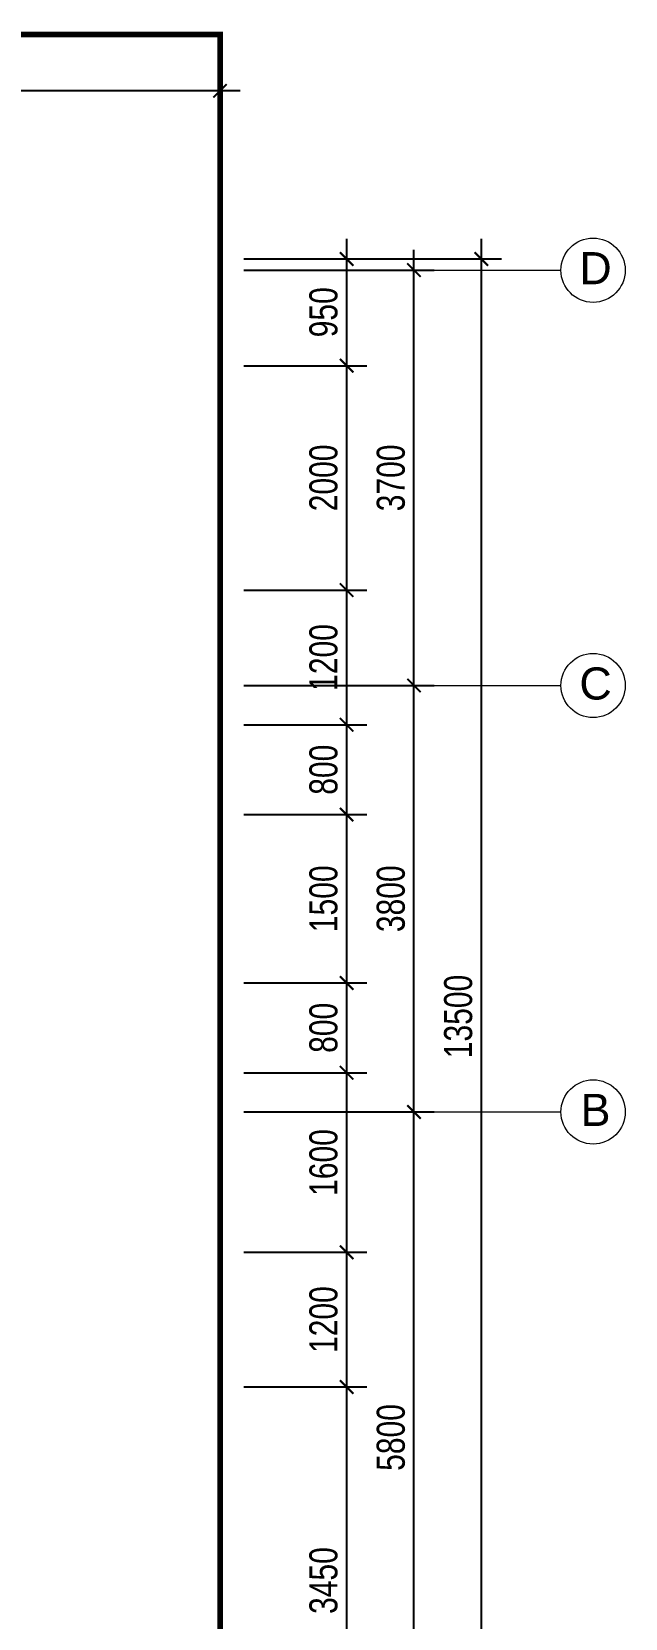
# Model space of a CAD drawing. Header units: millimetres. Extents: x 33748 to 451939, y -263262 to 62681.
# Drawn here: x 218930 to 224217, y -73927 to -59790 of the extents above; entities that cross this region are included whole.
import ezdxf
from ezdxf.enums import TextEntityAlignment as Align

# ---------------------------------------------------------------- set-up
doc = ezdxf.new("R2010")
doc.units = ezdxf.units.MM
doc.header["$PDMODE"] = 98
doc.linetypes.add('CENTER', pattern=[50.8, 31.75, -6.35, 6.35, -6.35])
doc.linetypes.add('HIDDEN', pattern=[0.375, 0.25, -0.125])
doc.layers.get('Defpoints').update_dxf_attribs({"color": 202, "lineweight": 13})
for name, color, linetype, lineweight in [('-CENTER', 143, 'CENTER', 13), ('-KH', 143, 'Continuous', 13), ('-RANH GIOI KHU DAT', 12, 'CENTER', 18), ('-TEXT', 7, 'Continuous', 15)]:
    doc.layers.add(name, color=color, linetype=linetype, lineweight=lineweight)
doc.layers.add('12. NET DIM', color=9, linetype='Continuous')
doc.styles.add('1', font='arial.ttf')
doc.styles.add('AVANH', font='', dxfattribs={"width": 0.8})
doc.styles.get('AVANH').set_extended_font_data('.VnAvantH')
doc.dimstyles.new('C_100A3', dxfattribs={"dimscale": 100, "dimtxt": 2.5, "dimasz": 1.2, "dimexe": 1.8, "dimexo": 0, "dimgap": 0.75, "dimtad": 1, "dimdec": 0, "dimzin": 0, "dimdsep": 46, "dimtxsty": 'AVANH', "dimblk": 'ARCHTICK', "dimcen": 0, "dimdle": 1.8, "dimclrd": 256, "dimclre": 256, "dimclrt": 7, "dimadec": 0, "dimazin": 0, "dimtfac": 0.0001, "dimtdec": 0, "dimtix": 1, "dimtmove": 2, "dimatfit": 3, "dimldrblk": 'ARCHTICK', "dimfxl": 1.8, "dimtolj": 1, "dimtzin": 0, "dimarcsym": 0})

# ---------------------------------------------------------------- blocks, each defined once
blk = doc.blocks.new('_ARCHTICK')
at = {"const_width": 0.15}
blk.add_lwpolyline([(-0.5, -0.5), (0.5, 0.5)], dxfattribs=at)
blk = doc.blocks.new('*D164')
at = {"layer": '12. NET DIM', "lineweight": -2, "transparency": 16777216}
for p, q in [((222335, -75395), (222335, -69236)), ((220820, -69416), (222515, -69416)), ((220820, -75215), (222515, -75215))]:
    blk.add_line(p, q, dxfattribs=at)
at = {"layer": 'Defpoints', "color": 0, "transparency": 16777216}
for p in [(220820, -69416), (222335, -69416), (220820, -75215)]:
    blk.add_point(p, dxfattribs=at)
at = {"layer": '12. NET DIM', "lineweight": -2, "transparency": 16777216, "xscale": 120, "yscale": 120, "zscale": 120}
for p, rotation in [((222335, -69416), 90), ((222335, -75215), 270)]:
    blk.add_blockref('_ARCHTICK', p, dxfattribs=dict(at, rotation=rotation))
at = {"layer": '12. NET DIM', "color": 7, "transparency": 16777216, "insert": (222130, -72316), "char_height": 250, "attachment_point": 5, "rotation": 90, "style": 'AVANH'}
blk.add_mtext('\\A1;5800', dxfattribs=at)
blk = doc.blocks.new('*D165')
at = {"layer": '12. NET DIM', "lineweight": -2, "transparency": 16777216}
for p, q in [((222335, -69596), (222335, -65436)), ((220820, -65616), (222515, -65616)), ((220820, -69416), (222515, -69416))]:
    blk.add_line(p, q, dxfattribs=at)
at = {"layer": 'Defpoints', "color": 0, "transparency": 16777216}
for p in [(220820, -65616), (222335, -65616), (220820, -69416)]:
    blk.add_point(p, dxfattribs=at)
at = {"layer": '12. NET DIM', "lineweight": -2, "transparency": 16777216, "xscale": 120, "yscale": 120, "zscale": 120}
for p, rotation in [((222335, -65616), 90), ((222335, -69416), 270)]:
    blk.add_blockref('_ARCHTICK', p, dxfattribs=dict(at, rotation=rotation))
at = {"layer": '12. NET DIM', "color": 7, "transparency": 16777216, "insert": (222130, -67516), "char_height": 250, "attachment_point": 5, "rotation": 90, "style": 'AVANH'}
blk.add_mtext('\\A1;3800', dxfattribs=at)
blk = doc.blocks.new('*D166')
at = {"layer": '12. NET DIM', "lineweight": -2, "transparency": 16777216}
for p, q in [((222335, -65796), (222335, -61735)), ((220820, -61915), (222515, -61915)), ((220820, -65616), (222515, -65616))]:
    blk.add_line(p, q, dxfattribs=at)
at = {"layer": 'Defpoints', "color": 0, "transparency": 16777216}
for p in [(220820, -61915), (222335, -61915), (220820, -65616)]:
    blk.add_point(p, dxfattribs=at)
at = {"layer": '12. NET DIM', "lineweight": -2, "transparency": 16777216, "xscale": 120, "yscale": 120, "zscale": 120}
for p, rotation in [((222335, -61915), 90), ((222335, -65616), 270)]:
    blk.add_blockref('_ARCHTICK', p, dxfattribs=dict(at, rotation=rotation))
at = {"layer": '12. NET DIM', "color": 7, "transparency": 16777216, "insert": (222130, -63766), "char_height": 250, "attachment_point": 5, "rotation": 90, "style": 'AVANH'}
blk.add_mtext('\\A1;3700', dxfattribs=at)
blk = doc.blocks.new('*D163')
at = {"layer": '12. NET DIM', "lineweight": -2, "transparency": 16777216}
for p, q in [((222935, -61635), (222935, -75495)), ((220820, -61815), (223115, -61815)), ((220820, -75315), (223115, -75315))]:
    blk.add_line(p, q, dxfattribs=at)
at = {"layer": 'Defpoints', "color": 0, "transparency": 16777216}
for p in [(220820, -61815), (220820, -75315), (222935, -75315)]:
    blk.add_point(p, dxfattribs=at)
at = {"layer": '12. NET DIM', "lineweight": -2, "transparency": 16777216, "xscale": 120, "yscale": 120, "zscale": 120}
for p, rotation in [((222935, -61815), 90), ((222935, -75315), 270)]:
    blk.add_blockref('_ARCHTICK', p, dxfattribs=dict(at, rotation=rotation))
at = {"layer": '12. NET DIM', "color": 7, "transparency": 16777216, "insert": (222730, -68565), "char_height": 250, "attachment_point": 5, "rotation": 90, "style": 'AVANH'}
blk.add_mtext('\\A1;13500', dxfattribs=at)
blk = doc.blocks.new('*D173')
at = {"layer": '12. NET DIM', "lineweight": -2, "transparency": 16777216}
for p, q in [((210163, -59815), (210163, -60497)), ((220607, -59815), (220607, -60497)), ((220787, -60317), (209983, -60317))]:
    blk.add_line(p, q, dxfattribs=at)
at = {"layer": 'Defpoints', "color": 0, "transparency": 16777216}
for p in [(210163, -59815), (220607, -59815), (210163, -60317)]:
    blk.add_point(p, dxfattribs=at)
at = {"layer": '12. NET DIM', "lineweight": -2, "transparency": 16777216, "xscale": 120, "yscale": 120, "zscale": 120, "rotation": 180}
blk.add_blockref('_ARCHTICK', (210163, -60317), dxfattribs=at)
at = {"layer": '12. NET DIM', "lineweight": -2, "transparency": 16777216, "xscale": 120, "yscale": 120, "zscale": 120}
blk.add_blockref('_ARCHTICK', (220607, -60317), dxfattribs=at)
at = {"layer": '12. NET DIM', "color": 7, "transparency": 16777216, "insert": (215385, -60113), "char_height": 250, "attachment_point": 5, "style": 'AVANH'}
blk.add_mtext('\\A1;10445', dxfattribs=at)
blk = doc.blocks.new('*D228')
at = {"layer": '12. NET DIM', "lineweight": -2, "transparency": 16777216}
for p, q in [((221735, -62586), (221735, -64946)), ((220820, -62766), (221915, -62766)), ((220820, -64766), (221915, -64766))]:
    blk.add_line(p, q, dxfattribs=at)
at = {"layer": 'Defpoints', "color": 0, "transparency": 16777216}
for p in [(220820, -62766), (220820, -64766), (221735, -64766)]:
    blk.add_point(p, dxfattribs=at)
at = {"layer": '12. NET DIM', "lineweight": -2, "transparency": 16777216, "xscale": 120, "yscale": 120, "zscale": 120}
for p, rotation in [((221735, -62766), 90), ((221735, -64766), 270)]:
    blk.add_blockref('_ARCHTICK', p, dxfattribs=dict(at, rotation=rotation))
at = {"layer": '12. NET DIM', "color": 7, "transparency": 16777216, "insert": (221530, -63766), "char_height": 250, "attachment_point": 5, "rotation": 90, "style": 'AVANH'}
blk.add_mtext('\\A1;2000', dxfattribs=at)
blk = doc.blocks.new('*D229')
at = {"layer": '12. NET DIM', "lineweight": -2, "transparency": 16777216}
for p, q in [((221735, -64586), (221735, -66146)), ((220820, -64766), (221915, -64766)), ((220820, -65966), (221915, -65966))]:
    blk.add_line(p, q, dxfattribs=at)
at = {"layer": 'Defpoints', "color": 0, "transparency": 16777216}
for p in [(220820, -64766), (220820, -65966), (221735, -65966)]:
    blk.add_point(p, dxfattribs=at)
at = {"layer": '12. NET DIM', "lineweight": -2, "transparency": 16777216, "xscale": 120, "yscale": 120, "zscale": 120}
for p, rotation in [((221735, -64766), 90), ((221735, -65966), 270)]:
    blk.add_blockref('_ARCHTICK', p, dxfattribs=dict(at, rotation=rotation))
at = {"layer": '12. NET DIM', "color": 7, "transparency": 16777216, "insert": (221530, -65366), "char_height": 250, "attachment_point": 5, "rotation": 90, "style": 'AVANH'}
blk.add_mtext('\\A1;1200', dxfattribs=at)
blk = doc.blocks.new('*D230')
at = {"layer": '12. NET DIM', "lineweight": -2, "transparency": 16777216}
for p, q in [((221735, -65786), (221735, -66946)), ((220820, -65966), (221915, -65966)), ((220820, -66766), (221915, -66766))]:
    blk.add_line(p, q, dxfattribs=at)
at = {"layer": 'Defpoints', "color": 0, "transparency": 16777216}
for p in [(220820, -65966), (220820, -66766), (221735, -66766)]:
    blk.add_point(p, dxfattribs=at)
at = {"layer": '12. NET DIM', "lineweight": -2, "transparency": 16777216, "xscale": 120, "yscale": 120, "zscale": 120}
for p, rotation in [((221735, -65966), 90), ((221735, -66766), 270)]:
    blk.add_blockref('_ARCHTICK', p, dxfattribs=dict(at, rotation=rotation))
at = {"layer": '12. NET DIM', "color": 7, "transparency": 16777216, "insert": (221530, -66366), "char_height": 250, "attachment_point": 5, "rotation": 90, "style": 'AVANH'}
blk.add_mtext('\\A1;800', dxfattribs=at)
blk = doc.blocks.new('*D231')
at = {"layer": '12. NET DIM', "lineweight": -2, "transparency": 16777216}
for p, q in [((221735, -66586), (221735, -68446)), ((220820, -66766), (221915, -66766)), ((220820, -68266), (221915, -68266))]:
    blk.add_line(p, q, dxfattribs=at)
at = {"layer": 'Defpoints', "color": 0, "transparency": 16777216}
for p in [(220820, -66766), (220820, -68266), (221735, -68266)]:
    blk.add_point(p, dxfattribs=at)
at = {"layer": '12. NET DIM', "lineweight": -2, "transparency": 16777216, "xscale": 120, "yscale": 120, "zscale": 120}
for p, rotation in [((221735, -66766), 90), ((221735, -68266), 270)]:
    blk.add_blockref('_ARCHTICK', p, dxfattribs=dict(at, rotation=rotation))
at = {"layer": '12. NET DIM', "color": 7, "transparency": 16777216, "insert": (221530, -67516), "char_height": 250, "attachment_point": 5, "rotation": 90, "style": 'AVANH'}
blk.add_mtext('\\A1;1500', dxfattribs=at)
blk = doc.blocks.new('*D232')
at = {"layer": '12. NET DIM', "lineweight": -2, "transparency": 16777216}
for p, q in [((221735, -68086), (221735, -69246)), ((220820, -68266), (221915, -68266)), ((220820, -69066), (221915, -69066))]:
    blk.add_line(p, q, dxfattribs=at)
at = {"layer": 'Defpoints', "color": 0, "transparency": 16777216}
for p in [(220820, -68266), (220820, -69066), (221735, -69066)]:
    blk.add_point(p, dxfattribs=at)
at = {"layer": '12. NET DIM', "lineweight": -2, "transparency": 16777216, "xscale": 120, "yscale": 120, "zscale": 120}
for p, rotation in [((221735, -68266), 90), ((221735, -69066), 270)]:
    blk.add_blockref('_ARCHTICK', p, dxfattribs=dict(at, rotation=rotation))
at = {"layer": '12. NET DIM', "color": 7, "transparency": 16777216, "insert": (221530, -68666), "char_height": 250, "attachment_point": 5, "rotation": 90, "style": 'AVANH'}
blk.add_mtext('\\A1;800', dxfattribs=at)
blk = doc.blocks.new('*D233')
at = {"layer": '12. NET DIM', "lineweight": -2, "transparency": 16777216}
for p, q in [((221735, -68886), (221735, -70846)), ((220820, -69066), (221915, -69066)), ((220820, -70666), (221915, -70666))]:
    blk.add_line(p, q, dxfattribs=at)
at = {"layer": 'Defpoints', "color": 0, "transparency": 16777216}
for p in [(220820, -69066), (220820, -70666), (221735, -70666)]:
    blk.add_point(p, dxfattribs=at)
at = {"layer": '12. NET DIM', "lineweight": -2, "transparency": 16777216, "xscale": 120, "yscale": 120, "zscale": 120}
for p, rotation in [((221735, -69066), 90), ((221735, -70666), 270)]:
    blk.add_blockref('_ARCHTICK', p, dxfattribs=dict(at, rotation=rotation))
at = {"layer": '12. NET DIM', "color": 7, "transparency": 16777216, "insert": (221530, -69866), "char_height": 250, "attachment_point": 5, "rotation": 90, "style": 'AVANH'}
blk.add_mtext('\\A1;1600', dxfattribs=at)
blk = doc.blocks.new('*D234')
at = {"layer": '12. NET DIM', "lineweight": -2, "transparency": 16777216}
for p, q in [((221735, -70486), (221735, -72046)), ((220820, -70666), (221915, -70666)), ((220820, -71866), (221915, -71866))]:
    blk.add_line(p, q, dxfattribs=at)
at = {"layer": 'Defpoints', "color": 0, "transparency": 16777216}
for p in [(220820, -70666), (220820, -71866), (221735, -71866)]:
    blk.add_point(p, dxfattribs=at)
at = {"layer": '12. NET DIM', "lineweight": -2, "transparency": 16777216, "xscale": 120, "yscale": 120, "zscale": 120}
for p, rotation in [((221735, -70666), 90), ((221735, -71866), 270)]:
    blk.add_blockref('_ARCHTICK', p, dxfattribs=dict(at, rotation=rotation))
at = {"layer": '12. NET DIM', "color": 7, "transparency": 16777216, "insert": (221530, -71266), "char_height": 250, "attachment_point": 5, "rotation": 90, "style": 'AVANH'}
blk.add_mtext('\\A1;1200', dxfattribs=at)
blk = doc.blocks.new('*D506')
at = {"layer": '12. NET DIM', "lineweight": -2, "transparency": 16777216}
for p, q in [((221735, -61635), (221735, -62946)), ((220820, -61815), (221915, -61815)), ((220820, -62766), (221915, -62766))]:
    blk.add_line(p, q, dxfattribs=at)
at = {"layer": 'Defpoints', "color": 0, "transparency": 16777216}
for p in [(220820, -61815), (220820, -62766), (221735, -62766)]:
    blk.add_point(p, dxfattribs=at)
at = {"layer": '12. NET DIM', "lineweight": -2, "transparency": 16777216, "xscale": 120, "yscale": 120, "zscale": 120}
for p, rotation in [((221735, -61815), 90), ((221735, -62766), 270)]:
    blk.add_blockref('_ARCHTICK', p, dxfattribs=dict(at, rotation=rotation))
at = {"layer": '12. NET DIM', "color": 7, "transparency": 16777216, "insert": (221530, -62290), "char_height": 250, "attachment_point": 5, "rotation": 90, "style": 'AVANH'}
blk.add_mtext('\\A1;950', dxfattribs=at)
blk = doc.blocks.new('*D507')
at = {"layer": '12. NET DIM', "lineweight": -2, "transparency": 16777216}
for p, q in [((221735, -71686), (221735, -75495)), ((220820, -71866), (221915, -71866)), ((220820, -75315), (221915, -75315))]:
    blk.add_line(p, q, dxfattribs=at)
at = {"layer": 'Defpoints', "color": 0, "transparency": 16777216}
for p in [(220820, -71866), (220820, -75315), (221735, -75315)]:
    blk.add_point(p, dxfattribs=at)
at = {"layer": '12. NET DIM', "lineweight": -2, "transparency": 16777216, "xscale": 120, "yscale": 120, "zscale": 120}
for p, rotation in [((221735, -71866), 90), ((221735, -75315), 270)]:
    blk.add_blockref('_ARCHTICK', p, dxfattribs=dict(at, rotation=rotation))
at = {"layer": '12. NET DIM', "color": 7, "transparency": 16777216, "insert": (221530, -73591), "char_height": 250, "attachment_point": 5, "rotation": 90, "style": 'AVANH'}
blk.add_mtext('\\A1;3450', dxfattribs=at)

msp = doc.modelspace()

# ---------------------------------------------------------------- linework, layer by layer
at = {"layer": '-CENTER', "ltscale": 0.1}
for p, q in [((221848.3, -61915.4), (223644.2, -61915.4)), ((221848.9, -65615.7), (223644.7, -65615.7)), ((221848.9, -69415.7), (223644.7, -69415.7))]:
    msp.add_line(p, q, dxfattribs=at)
at = {"layer": '-KH'}
for centre in [(223930.5, -61915.4), (223931, -65615.7), (223931, -69415.7)]:
    msp.add_circle(centre, 286.3, dxfattribs=at)
at = {"layer": '-RANH GIOI KHU DAT', "linetype": 'HIDDEN', "ltscale": 10, "const_width": 50}
msp.add_lwpolyline([(207239.6, -74821), (207239.6, -59815.4), (210163, -59815.4), (220607.5, -59815.4), (220607.5, -79815.4), (212239.6, -79815.4)], close=True, dxfattribs=at)

# ---------------------------------------------------------------- texts
at = {"layer": '-TEXT', "color": 2, "style": '1'}
for s, p in [('D', (223952.3, -61897.3)), ('C', (223952.9, -65597.6)), ('B', (223952.9, -69397.6))]:
    msp.add_text(s, height=286.3, dxfattribs=at).set_placement(p, align=Align.MIDDLE_CENTER)

# ---------------------------------------------------------------- dimensions: what is measured, and where the dimension line sits
at = {"layer": '12. NET DIM'}
for base, p1, p2, angle, picture, middle in [((210162.9546, -60316.8745), (220607.4825, -59815.3938), (210162.9546, -59815.3938), 180, '*D173', (215385.2185, -60112.5784)), ((222934.5, -75315.4), (220819.9, -61815.4), (220819.9, -75315.4), 90, '*D163', (222730.2, -68565.4)), ((221734.5, -62765.5), (220819.9, -61815.4), (220819.9, -62765.5), 90, '*D506', (221530.2, -62290.5)), ((222334.5, -61915.4), (220819.9, -65615.7), (220819.9, -61915.4), 90, '*D166', (222130.2, -63765.5)), ((221734.5, -64765.5), (220819.9, -62765.5), (220819.9, -64765.5), 90, '*D228', (221530.2, -63765.5)), ((221734.5, -65965.7), (220819.9, -64765.5), (220819.9, -65965.7), 90, '*D229', (221530.2, -65365.6)), ((222334.5, -65615.7), (220819.9, -69415.7), (220819.9, -65615.7), 90, '*D165', (222130.2, -67515.7)), ((221734.5, -66765.7), (220819.9, -65965.7), (220819.9, -66765.7), 90, '*D230', (221530.2, -66365.7)), ((221734.5, -68265.7), (220819.9, -66765.7), (220819.9, -68265.7), 90, '*D231', (221530.2, -67515.7)), ((221734.5, -69065.7), (220819.9, -68265.7), (220819.9, -69065.7), 90, '*D232', (221530.2, -68665.7)), ((221734.5, -70665.7), (220819.9, -69065.7), (220819.9, -70665.7), 90, '*D233', (221530.2, -69865.7)), ((222334.5, -69415.7), (220819.9, -75215.4), (220819.9, -69415.7), 90, '*D164', (222130.2, -72315.5)), ((221734.5, -71865.7), (220819.9, -70665.7), (220819.9, -71865.7), 90, '*D234', (221530.2, -71265.7)), ((221734.5, -75315.4), (220819.9, -71865.7), (220819.9, -75315.4), 90, '*D507', (221530.2, -73590.5))]:
    dim = msp.add_linear_dim(base=base, p1=p1, p2=p2, angle=angle, dimstyle='C_100A3', dxfattribs=at)
    dim.commit()
    dim.dimension.update_dxf_attribs({"geometry": picture, "text_midpoint": middle})

doc.saveas('drawing.dxf')
